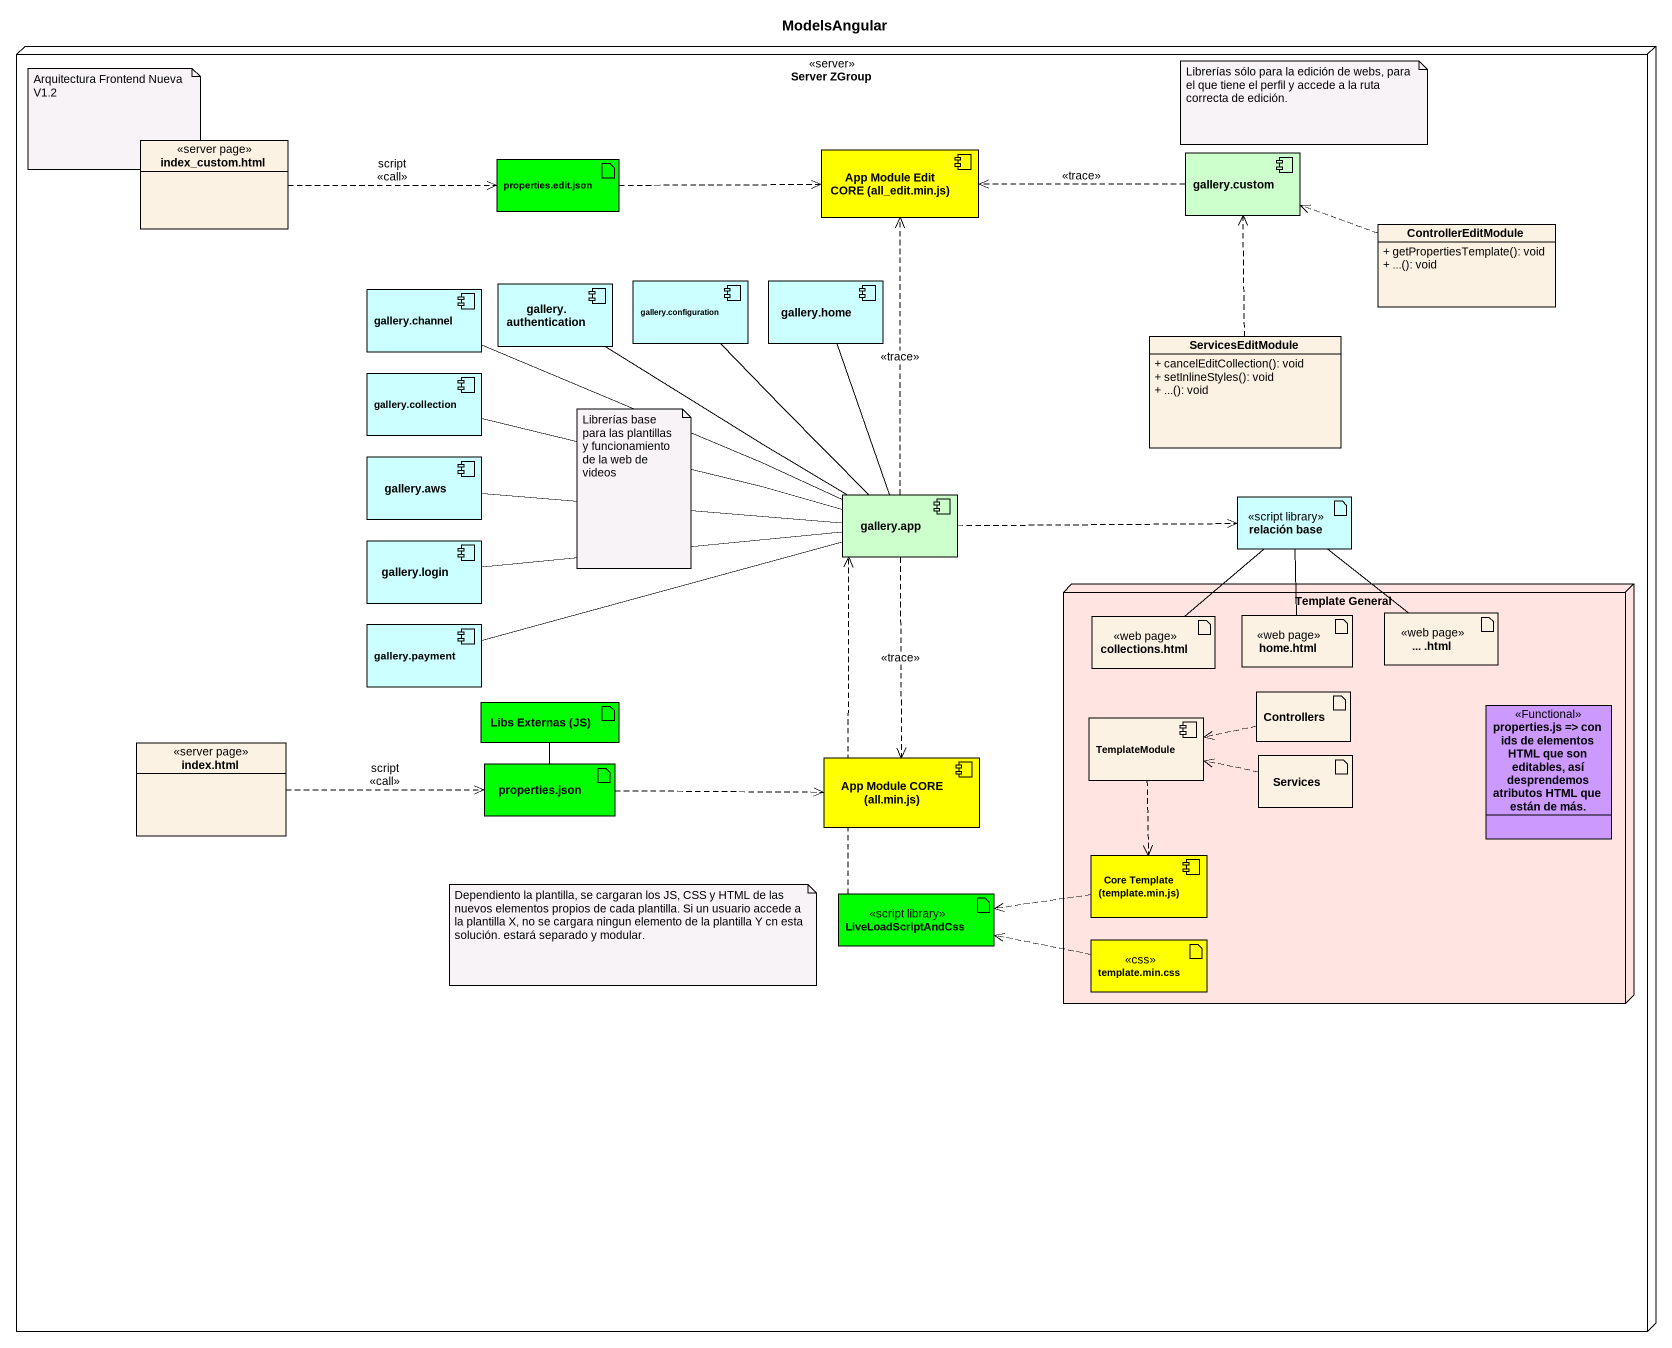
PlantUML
@startuml
title ModelsAngular
allowmixing
hide circle
hide empty members
skinparam classAttributeIconSize 0
node "Server ZGroup" as Server_ZGroup <<server>> {
  class "index_custom.html" as index_custom_html <<server page>>
  artifact "properties.edit.json" as properties_edit_json #00FF00
  component "App Module Edit CORE (all_edit.min.js)" as App_Module_Edit_CORE_all #FFFF00
  component "gallery.custom" as gallery_custom #CCFFCC
  class ControllerEditModule {
    + getPropertiesTemplate(): void
    + ...(): void
  }
  component "gallery.authentication" as gallery_authentication #CCFFFF
  component "gallery.configuration" as gallery_configuration #CCFFFF
  component "gallery.home" as gallery_home #CCFFFF
  component "gallery.channel" as gallery_channel #CCFFFF
  component "gallery.collection" as gallery_collection #CCFFFF
  class ServicesEditModule {
    + cancelEditCollection(): void
    + setInlineStyles(): void
    + ...(): void
  }
  component "gallery.aws" as gallery_aws #CCFFFF
  component "gallery.app" as gallery_app #CCFFCC
  artifact "relación base" as relación_base <<script library>> #CCFFFF
  component "gallery.login" as gallery_login #CCFFFF
  node "Template General" as Template_General #FFE4E1 {
    artifact "collections.html" as collections_html <<web page>>
    artifact "home.html" as home_html <<web page>>
    artifact "... .html" as html <<web page>>
    artifact Controllers
    class "properties.js => con ids de elementos HTML que son editables, así desprendemos atributos HTML que están de más." as properties_js_con_ids_de <<Functional>> #CC99FF
    component TemplateModule
    artifact Services
    component "Core Template (template.min.js)" as Core_Template_template_min #FFFF00
    artifact "template.min.css" as template_min_css <<css>> #FFFF00
  }
  component "gallery.payment" as gallery_payment #CCFFFF
  artifact "Libs Externas (JS)" as Libs_Externas_JS #00FF00
  class "index.html" as index_html <<server page>>
  component "App Module CORE (all.min.js)" as App_Module_CORE_all_min_js #FFFF00
  artifact "properties.json" as properties_json #00FF00
  artifact LiveLoadScriptAndCss <<script library>> #00FF00
}
index_custom_html .right.> properties_edit_json : script\n<<call>>
properties_edit_json .right.> App_Module_Edit_CORE_all
gallery_custom .left.> App_Module_Edit_CORE_all : <<trace>>
ControllerEditModule .left.> gallery_custom
gallery_authentication -- gallery_app
gallery_configuration -- gallery_app
gallery_home -- gallery_app
gallery_channel -right- gallery_app
gallery_collection -right- gallery_app
ServicesEditModule .up.> gallery_custom
gallery_aws -right- gallery_app
gallery_app .up.> App_Module_Edit_CORE_all : <<trace>>
gallery_app .right.> relación_base
gallery_app ..> App_Module_CORE_all_min_js : <<trace>>
gallery_login -right- gallery_app
collections_html -up- relación_base
home_html -up- relación_base
html -up- relación_base
gallery_payment -right- gallery_app
Controllers .left.> TemplateModule
index_html .right.> properties_json : script\n<<call>>
TemplateModule ..> Core_Template_template_min
Services .left.> TemplateModule
properties_json -up- Libs_Externas_JS
properties_json .right.> App_Module_CORE_all_min_js
LiveLoadScriptAndCss .up.> gallery_app
Core_Template_template_min .left.> LiveLoadScriptAndCss
template_min_css .left.> LiveLoadScriptAndCss
note as N1
  Arquitectura Frontend Nueva V1.2
end note
note as N2
  Librerías sólo para la edición de webs, para el que tiene el perfil y accede a la ruta correcta de edición.
end note
note as N3
  Librerías base para las plantillas y funcionamiento de la web de videos
end note
note as N4
  Dependiento la plantilla, se cargaran los JS, CSS y HTML de las nuevos elementos propios de cada plantilla. Si un usuario accede a la plantilla X, no se cargara ningun elemento de la plantilla Y cn esta solución. estará separado y modular.
end note
@enduml
